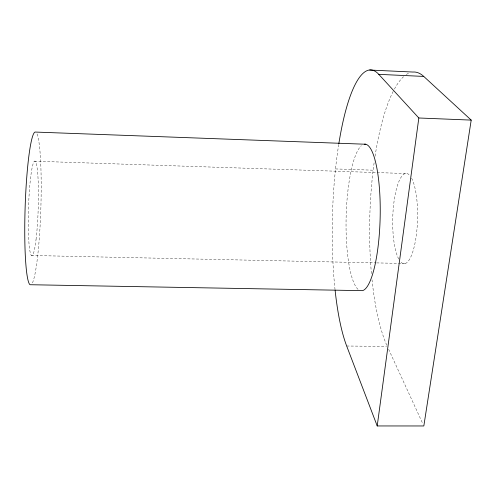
<?xml version="1.0" encoding="UTF-8"?>
<svg xmlns="http://www.w3.org/2000/svg" width="496" height="496" viewBox="0 0 496 496"><rect width="100%" height="100%" fill="white"/><g stroke="black" fill="none" stroke-linecap="round" stroke-linejoin="round"><path stroke-width="0.37" stroke-dasharray="2.48 1.86" d="M346.673 346.01L386.558 346.437M31.409 255.477L375.838 262.886M376.613 262.899L405.251 263.519M335.525 168.931L373.166 170.19M34.491 161.188L407.16 173.575M388.616 349.258L422.859 423.857M386.781 345.235A147.101 40.852 -88.6 0 1 372.031 279.812M371.43 273.6A147.101 40.852 -88.6 0 1 374.387 160.859M375.069 156.24A147.101 40.852 -88.6 0 1 394.022 89.801M394.425 89.063A147.101 40.852 -88.6 0 1 403.744 76.539M406.336 74.518A147.101 40.852 -88.6 0 1 408.983 73.073M398.734 259.036A45.148 12.412 -88.6 0 1 394.115 200.917A45.148 12.412 -88.6 0 1 410.297 176.086M411.606 178.182A45.148 12.412 -88.6 0 1 416.287 235.395A45.148 12.412 -88.6 0 1 400.489 261.665M358.056 289.36A73.352 17.007 -88.6 0 1 346.115 217.887A73.352 17.007 -88.6 0 1 361.311 145.756M335.054 289.757A147.938 34.596 -88.6 0 1 338.743 144.33M37.026 133.877A76.496 7.868 -88.2 0 1 40.808 209.579A76.496 7.868 -88.2 0 1 32.141 283.489M36.047 239.487A47.337 4.861 -88.2 0 0 35.731 161.963A47.337 4.861 -88.2 0 0 28.272 223.739A47.337 4.861 -88.2 0 0 36.047 239.487"/><path stroke-width="0.74" d="M369.687 70.035L412.988 72.044A147.101 40.852 -88.6 0 1 423.739 76.421L471.2 120.106L423.832 425.965L377.214 425.952L418.829 117.986L378.777 74.35A147.938 34.596 -88.6 0 0 338.855 143.598M365.75 144.243L35.049 132.054A76.496 7.868 -88.2 0 0 25.135 207.278A76.496 7.868 -88.2 0 0 30.058 284.723L362.458 290.656A73.352 17.007 -88.6 0 0 380.215 214.284A73.352 17.007 -88.6 0 0 364.486 144.169M418.829 117.986L471.2 120.106M378.777 74.35L423.739 76.421M377.214 425.952L346.673 346.01A147.938 34.596 -88.6 0 1 335.129 290.507"/></g></svg>
